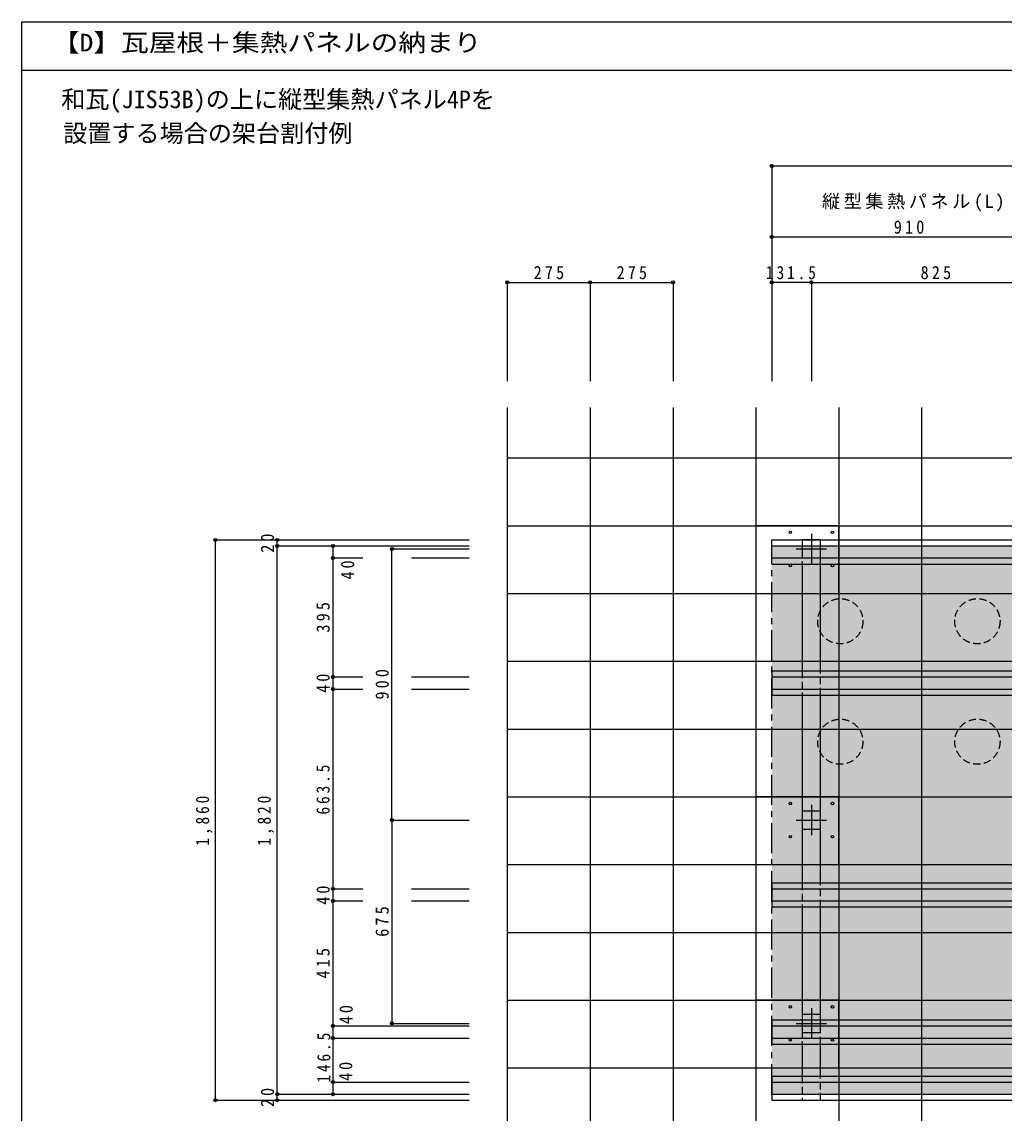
# Model space of a CAD drawing. Units: millimetres on the paper, enlarged 10 times, with parts at other scales. Extents: x -4356 to 3884, y -2974 to 2806.
# Drawn here: x -4356 to -2726, y -1976 to -164 of the extents above; entities that cross this region are included whole.
import ezdxf
from ezdxf.enums import TextEntityAlignment as Align

# ---------------------------------------------------------------- set-up
doc = ezdxf.new("R2010")
doc.units = ezdxf.units.MM
doc.header["$LTSCALE"] = 10
doc.header["$PDMODE"] = 32
doc.header["$PDSIZE"] = 5
doc.linetypes.add('CHAIN1', pattern=[8, 5, -1, 1, -1])
doc.linetypes.add('DASHED1', pattern=[1.8, 1.2, -0.6])
doc.layers.add('2-0', color=4, linetype='Continuous')
doc.layers.add('F-0', color=7, linetype='Continuous')
doc.styles.add('ＭＳ ゴシック', font='')
doc.styles.get('ＭＳ ゴシック').set_extended_font_data('MS Gothic')

msp = doc.modelspace()

# ---------------------------------------------------------------- linework, layer by layer
at = {"layer": '2-0'}
for p, q in [((-3111.96, -403.7), (-2201.96, -403.7)), ((-3111.96, -403.7), (-3111.96, -761.15)), ((-3111.96, -521.44), (-2656.96, -521.44)), ((-3111.96, -521.44), (-3111.96, -747.37)), ((-3550.71, -596.96), (-3413.21, -596.96)), ((-3550.71, -596.96), (-3550.71, -761.15)), ((-3413.21, -596.96), (-3413.21, -761.15)), ((-3413.21, -596.96), (-3275.71, -596.96)), ((-3275.71, -596.96), (-3275.71, -761.15)), ((-3046.21, -596.96), (-3111.96, -596.96)), ((-3046.21, -596.96), (-2633.71, -596.96)), ((-3046.21, -596.96), (-3046.21, -761.15)), ((-3550.71, -804.79), (-3550.71, -2238.44)), ((-3413.21, -804.79), (-3413.21, -2238.44)), ((-3275.71, -804.79), (-3275.71, -2238.44)), ((-3138.21, -804.79), (-3138.21, -2238.44)), ((-3000.71, -804.79), (-3000.71, -2238.44)), ((-2863.21, -804.79), (-2863.21, -2238.44)), ((-3550.71, -888.44), (-938.21, -888.44)), ((-3550.71, -1000.94), (-938.21, -1000.94)), ((-4034.93, -1954.44), (-4034.93, -1024.44)), ((-4034.93, -1024.44), (-3613.99, -1024.44)), ((-3932.55, -1034.44), (-3932.55, -1024.44)), ((-3815.08, -1024.44), (-3613.99, -1024.44)), ((-3932.55, -1944.44), (-3932.55, -1034.44)), ((-3932.55, -1034.44), (-3790.5, -1034.44)), ((-3840.22, -1034.44), (-3840.22, -1054.44)), ((-3840.22, -1034.44), (-3790.5, -1034.44)), ((-3790.5, -1034.44), (-3613.99, -1034.44)), ((-3742.22, -1489.44), (-3742.22, -1039.44)), ((-3742.22, -1039.44), (-3613.99, -1039.44)), ((-3840.22, -1054.44), (-3790.5, -1054.44)), ((-3840.22, -1054.44), (-3840.22, -1251.94)), ((-3709.74, -1054.44), (-3613.99, -1054.44)), ((-3550.71, -1113.44), (-938.21, -1113.44)), ((-3550.71, -1225.94), (-938.21, -1225.94)), ((-3840.22, -1251.94), (-3790.5, -1251.94)), ((-3840.22, -1251.94), (-3840.22, -1271.94)), ((-3709.74, -1251.94), (-3613.99, -1251.94)), ((-3840.22, -1271.94), (-3790.5, -1271.94)), ((-3840.22, -1271.94), (-3840.22, -1603.69)), ((-3709.74, -1271.94), (-3613.99, -1271.94)), ((-3550.71, -1338.44), (-938.21, -1338.44)), ((-3550.71, -1450.94), (-938.21, -1450.94)), ((-3742.22, -1489.44), (-3613.99, -1489.44)), ((-3742.22, -1489.44), (-3742.22, -1826.94)), ((-3742.22, -1489.44), (-3613.99, -1489.44)), ((-3550.71, -1563.44), (-938.21, -1563.44)), ((-3840.22, -1603.69), (-3790.5, -1603.69)), ((-3840.22, -1603.69), (-3840.22, -1623.69)), ((-3709.74, -1603.69), (-3613.99, -1603.69)), ((-3840.22, -1623.69), (-3790.5, -1623.69)), ((-3840.22, -1623.69), (-3840.22, -1831.19)), ((-3709.74, -1623.69), (-3613.99, -1623.69)), ((-3550.71, -1675.94), (-938.21, -1675.94)), ((-3550.71, -1788.44), (-938.21, -1788.44)), ((-3742.22, -1826.94), (-3613.99, -1826.94)), ((-3840.22, -1831.19), (-3790.5, -1831.19)), ((-3840.22, -1831.19), (-3840.22, -1851.19)), ((-3790.5, -1831.19), (-3613.99, -1831.19)), ((-3840.22, -1851.19), (-3790.5, -1851.19)), ((-3840.22, -1851.19), (-3840.22, -1924.44)), ((-3790.5, -1851.19), (-3613.99, -1851.19)), ((-3550.71, -1900.94), (-938.21, -1900.94)), ((-3840.22, -1924.44), (-3790.5, -1924.44)), ((-3790.5, -1924.44), (-3613.99, -1924.44)), ((-4034.93, -1954.44), (-3613.99, -1954.44)), ((-3932.55, -1954.44), (-3932.55, -1944.44)), ((-3932.55, -1944.44), (-3790.5, -1944.44)), ((-3815.08, -1954.44), (-3613.99, -1954.44)), ((-3790.5, -1944.44), (-3613.99, -1944.44))]:
    msp.add_line(p, q, dxfattribs=at)
at = {"layer": '2-0', "color": 7}
for p, q in [((-3111.96, -1064.44), (-3111.96, -1024.44)), ((-3111.96, -1034.44), (-1291.96, -1034.44)), ((-3111.96, -1054.44), (-1291.96, -1054.44)), ((-3111.96, -1064.44), (-1291.96, -1064.44)), ((-3061.21, -1064.44), (-3061.21, -1241.94)), ((-3031.21, -1241.94), (-3031.21, -1064.44)), ((-3111.96, -1241.94), (-1291.96, -1241.94)), ((-3111.96, -1241.94), (-3111.96, -1281.94)), ((-3111.96, -1251.94), (-1291.96, -1251.94)), ((-3111.96, -1271.94), (-1291.96, -1271.94)), ((-3111.96, -1281.94), (-1291.96, -1281.94)), ((-3061.21, -1281.94), (-3061.21, -1593.69)), ((-3031.21, -1593.69), (-3031.21, -1281.94)), ((-3111.96, -1593.69), (-1291.96, -1593.69)), ((-3111.96, -1593.69), (-3111.96, -1633.69)), ((-3111.96, -1603.69), (-1291.96, -1603.69)), ((-3111.96, -1623.69), (-1291.96, -1623.69)), ((-3111.96, -1633.69), (-1291.96, -1633.69)), ((-3061.21, -1633.69), (-3061.21, -1821.19)), ((-3031.21, -1821.19), (-3031.21, -1633.69)), ((-3111.96, -1821.19), (-1291.96, -1821.19)), ((-3111.96, -1821.19), (-3111.96, -1861.19)), ((-3111.96, -1831.19), (-1291.96, -1831.19)), ((-3111.96, -1851.19), (-1291.96, -1851.19)), ((-3111.96, -1861.19), (-1291.96, -1861.19)), ((-3061.21, -1861.19), (-3061.21, -1914.44)), ((-3031.21, -1914.44), (-3031.21, -1861.19)), ((-3111.96, -1914.44), (-1291.96, -1914.44)), ((-3111.96, -1914.44), (-3111.96, -1954.44)), ((-3111.96, -1924.44), (-1291.96, -1924.44)), ((-3111.96, -1944.44), (-1291.96, -1944.44)), ((-3111.96, -1954.44), (-1291.96, -1954.44)), ((-3061.21, -1954.44), (-3031.21, -1954.44))]:
    msp.add_line(p, q, dxfattribs=at)
at = {"layer": '2-0', "linetype": 'DASHED1'}
for p, q in [((-3031.21, -1024.44), (-3061.21, -1024.44)), ((-3061.21, -1024.44), (-3061.21, -1064.44)), ((-3031.21, -1064.44), (-3031.21, -1024.44)), ((-3061.21, -1241.94), (-3061.21, -1281.94)), ((-3031.21, -1281.94), (-3031.21, -1241.94)), ((-3061.21, -1593.69), (-3061.21, -1633.69)), ((-3031.21, -1633.69), (-3031.21, -1593.69)), ((-3061.21, -1821.19), (-3061.21, -1861.19)), ((-3031.21, -1861.19), (-3031.21, -1821.19)), ((-3061.21, -1914.44), (-3061.21, -1954.44)), ((-3031.21, -1954.44), (-3031.21, -1914.44))]:
    msp.add_line(p, q, dxfattribs=at)
at = {"layer": '2-0', "linetype": 'CHAIN1'}
for p, q in [((-3046.21, -1014.44), (-3046.21, -1064.44)), ((-3071.21, -1039.44), (-3021.21, -1039.44)), ((-3046.21, -1464.44), (-3046.21, -1514.44)), ((-3071.21, -1489.44), (-3021.21, -1489.44)), ((-3046.21, -1801.94), (-3046.21, -1851.94)), ((-3071.21, -1826.94), (-3021.21, -1826.94))]:
    msp.add_line(p, q, dxfattribs=at)
at = {"layer": '2-0', "color": 3, "linetype": 'CHAIN1'}
msp.add_line((-3111.96, -1944.44), (-1291.96, -1944.44), dxfattribs=at)
at = {"layer": '2-0', "color": 7}
for points in [[(-3138.21, -1113.44), (-3000.71, -1113.44), (-3000.71, -1000.94), (-3138.21, -1000.94)], [(-3061.21, -1054.44), (-3031.21, -1054.44), (-3031.21, -1024.44), (-3061.21, -1024.44)], [(-3138.21, -1563.44), (-3000.71, -1563.44), (-3000.71, -1450.94), (-3138.21, -1450.94)], [(-3061.21, -1504.44), (-3031.21, -1504.44), (-3031.21, -1474.44), (-3061.21, -1474.44)], [(-3138.21, -1900.94), (-3000.71, -1900.94), (-3000.71, -1788.44), (-3138.21, -1788.44)], [(-3061.21, -1841.94), (-3031.21, -1841.94), (-3031.21, -1811.94), (-3061.21, -1811.94)]]:
    msp.add_lwpolyline(points, close=True, dxfattribs=at)
msp.add_lwpolyline([(-3111.96, -1024.44), (-1744.14, -1024.44), (-1291.96, -1024.44)], dxfattribs=at)
at = {"layer": '2-0', "color": 3, "linetype": 'CHAIN1'}
msp.add_lwpolyline([(-3111.96, -1944.44), (-3111.96, -1034.44), (-1291.96, -1034.44)], dxfattribs=at)
at = {"layer": '2-0'}
msp.add_lwpolyline([(-3840.22, -1924.44), (-3840.22, -1944.44), (-3790.5, -1944.44)], dxfattribs=at)
at = {"layer": '2-0', "color": 7}
for centre in [(-3081.21, -1011.94), (-3011.21, -1011.94), (-3081.21, -1066.94), (-3011.21, -1066.94), (-3081.21, -1461.94), (-3011.21, -1461.94), (-3081.21, -1516.94), (-3011.21, -1516.94), (-3081.21, -1799.44), (-3011.21, -1799.44), (-3081.21, -1854.44), (-3011.21, -1854.44)]:
    msp.add_circle(centre, 2, dxfattribs=at)
at = {"layer": '2-0', "color": 1, "linetype": 'DASHED1'}
for centre in [(-2998.21, -1159.44), (-2770.71, -1159.44), (-2998.21, -1359.44), (-2770.71, -1359.44)]:
    msp.add_circle(centre, 37.5, dxfattribs=at)
at = {"layer": '2-0', "color": 5}
for p in [(-3111.96, -403.7), (-3111.96, -521.44), (-3550.71, -596.96), (-3413.21, -596.96), (-3275.71, -596.96), (-3111.96, -596.96), (-3046.21, -596.96), (-4034.93, -1024.44), (-3932.55, -1024.44), (-3932.55, -1034.44), (-3840.22, -1034.44), (-3742.22, -1039.44), (-3840.22, -1054.44), (-3840.22, -1251.94), (-3840.22, -1271.94), (-3742.22, -1489.44), (-3840.22, -1603.69), (-3840.22, -1623.69), (-3840.22, -1831.19), (-3742.22, -1826.94), (-3840.22, -1851.19), (-3840.22, -1924.44), (-4034.93, -1954.44), (-3932.55, -1944.44), (-3932.55, -1954.44), (-3840.22, -1944.44)]:
    msp.add_point(p, dxfattribs=at)
at = {"layer": '2-0', "color": 7}
msp.add_solid([(-3111.96, -1034.44), (-3111.96, -1944.44), (-1291.96, -1034.44), (-1291.96, -1944.44)], dxfattribs=at)
at = {"layer": 'F-0', "color": 5}
msp.add_line((-4356.26, -244.5), (-316.26, -244.5), dxfattribs=at)
msp.add_lwpolyline([(-4356.26, -2974.5), (-4356.26, -164.5), (-316.26, -164.5)], dxfattribs=at)

# ---------------------------------------------------------------- texts
at = {"layer": '2-0', "color": 7, "char_height": 21.99, "attachment_point": 7, "style": 'ＭＳ ゴシック'}
for s, insert in [('\\T1.2;縦型集熱パネル(L)', (-3028.54, -479.2)), ('\\T1.38;\\W0.9;910', (-2909.46, -516.44)), ('\\T1.38;\\W0.9;275', (-3506.96, -591.96)), ('\\T1.38;\\W0.9;275', (-3369.46, -591.96)), ('\\T1.38;\\W0.85;131.5', (-3121.58, -591.96)), ('\\T1.38;\\W0.9;825', (-2864.96, -591.96))]:
    msp.add_mtext(s, dxfattribs=dict(at, insert=insert))
at = {"layer": '2-0', "color": 7, "char_height": 21.99, "attachment_point": 7, "rotation": 90, "style": 'ＭＳ ゴシック'}
for s, insert in [('\\T1.36;\\W0.9;20', (-3937.55, -1045.69)), ('\\T1.36;\\W0.9;40', (-3804.58, -1090.21)), ('\\T1.38;\\W0.9;395', (-3845.22, -1178.19)), ('\\T1.36;\\W0.9;40', (-3845.22, -1278.19)), ('\\T1.38;\\W0.9;900', (-3747.22, -1289.44)), ('\\T1.38;\\W0.85;663.5', (-3845.22, -1480.32)), ('\\T1.38;\\W0.85;1,860', (-4039.93, -1531.94)), ('\\T1.38;\\W0.85;1,820', (-3937.55, -1531.94)), ('\\T1.36;\\W0.9;40', (-3845.22, -1629.94)), ('\\T1.38;\\W0.9;675', (-3747.22, -1683.19)), ('\\T1.38;\\W0.9;415', (-3845.22, -1752.44)), ('\\T1.36;\\W0.9;40', (-3807.01, -1828.29)), ('\\T1.38;\\W0.85;146.5', (-3844.03, -1925.36)), ('\\T1.36;\\W0.9;40', (-3807.63, -1922.48)), ('\\T1.36;\\W0.9;20', (-3937.55, -1965.69))]:
    msp.add_mtext(s, dxfattribs=dict(at, insert=insert))
at = {"layer": 'F-0', "style": 'ＭＳ ゴシック', "width": 1.15}
msp.add_text('【D】瓦屋根＋集熱パネルの納まり', height=29.33, dxfattribs=at).set_placement((-4306.59, -222.48), align=Align.BOTTOM_LEFT)
at = {"layer": 'F-0', "style": 'ＭＳ ゴシック'}
for s, p in [('和瓦(JIS53B)の上に縦型集熱パネル4Pを', (-4290.83, -316.62)), ('設置する場合の架台割付例', (-4287.68, -372.86))]:
    msp.add_text(s, height=29.33, dxfattribs=at).set_placement(p, align=Align.BOTTOM_LEFT)

doc.saveas('drawing.dxf')
